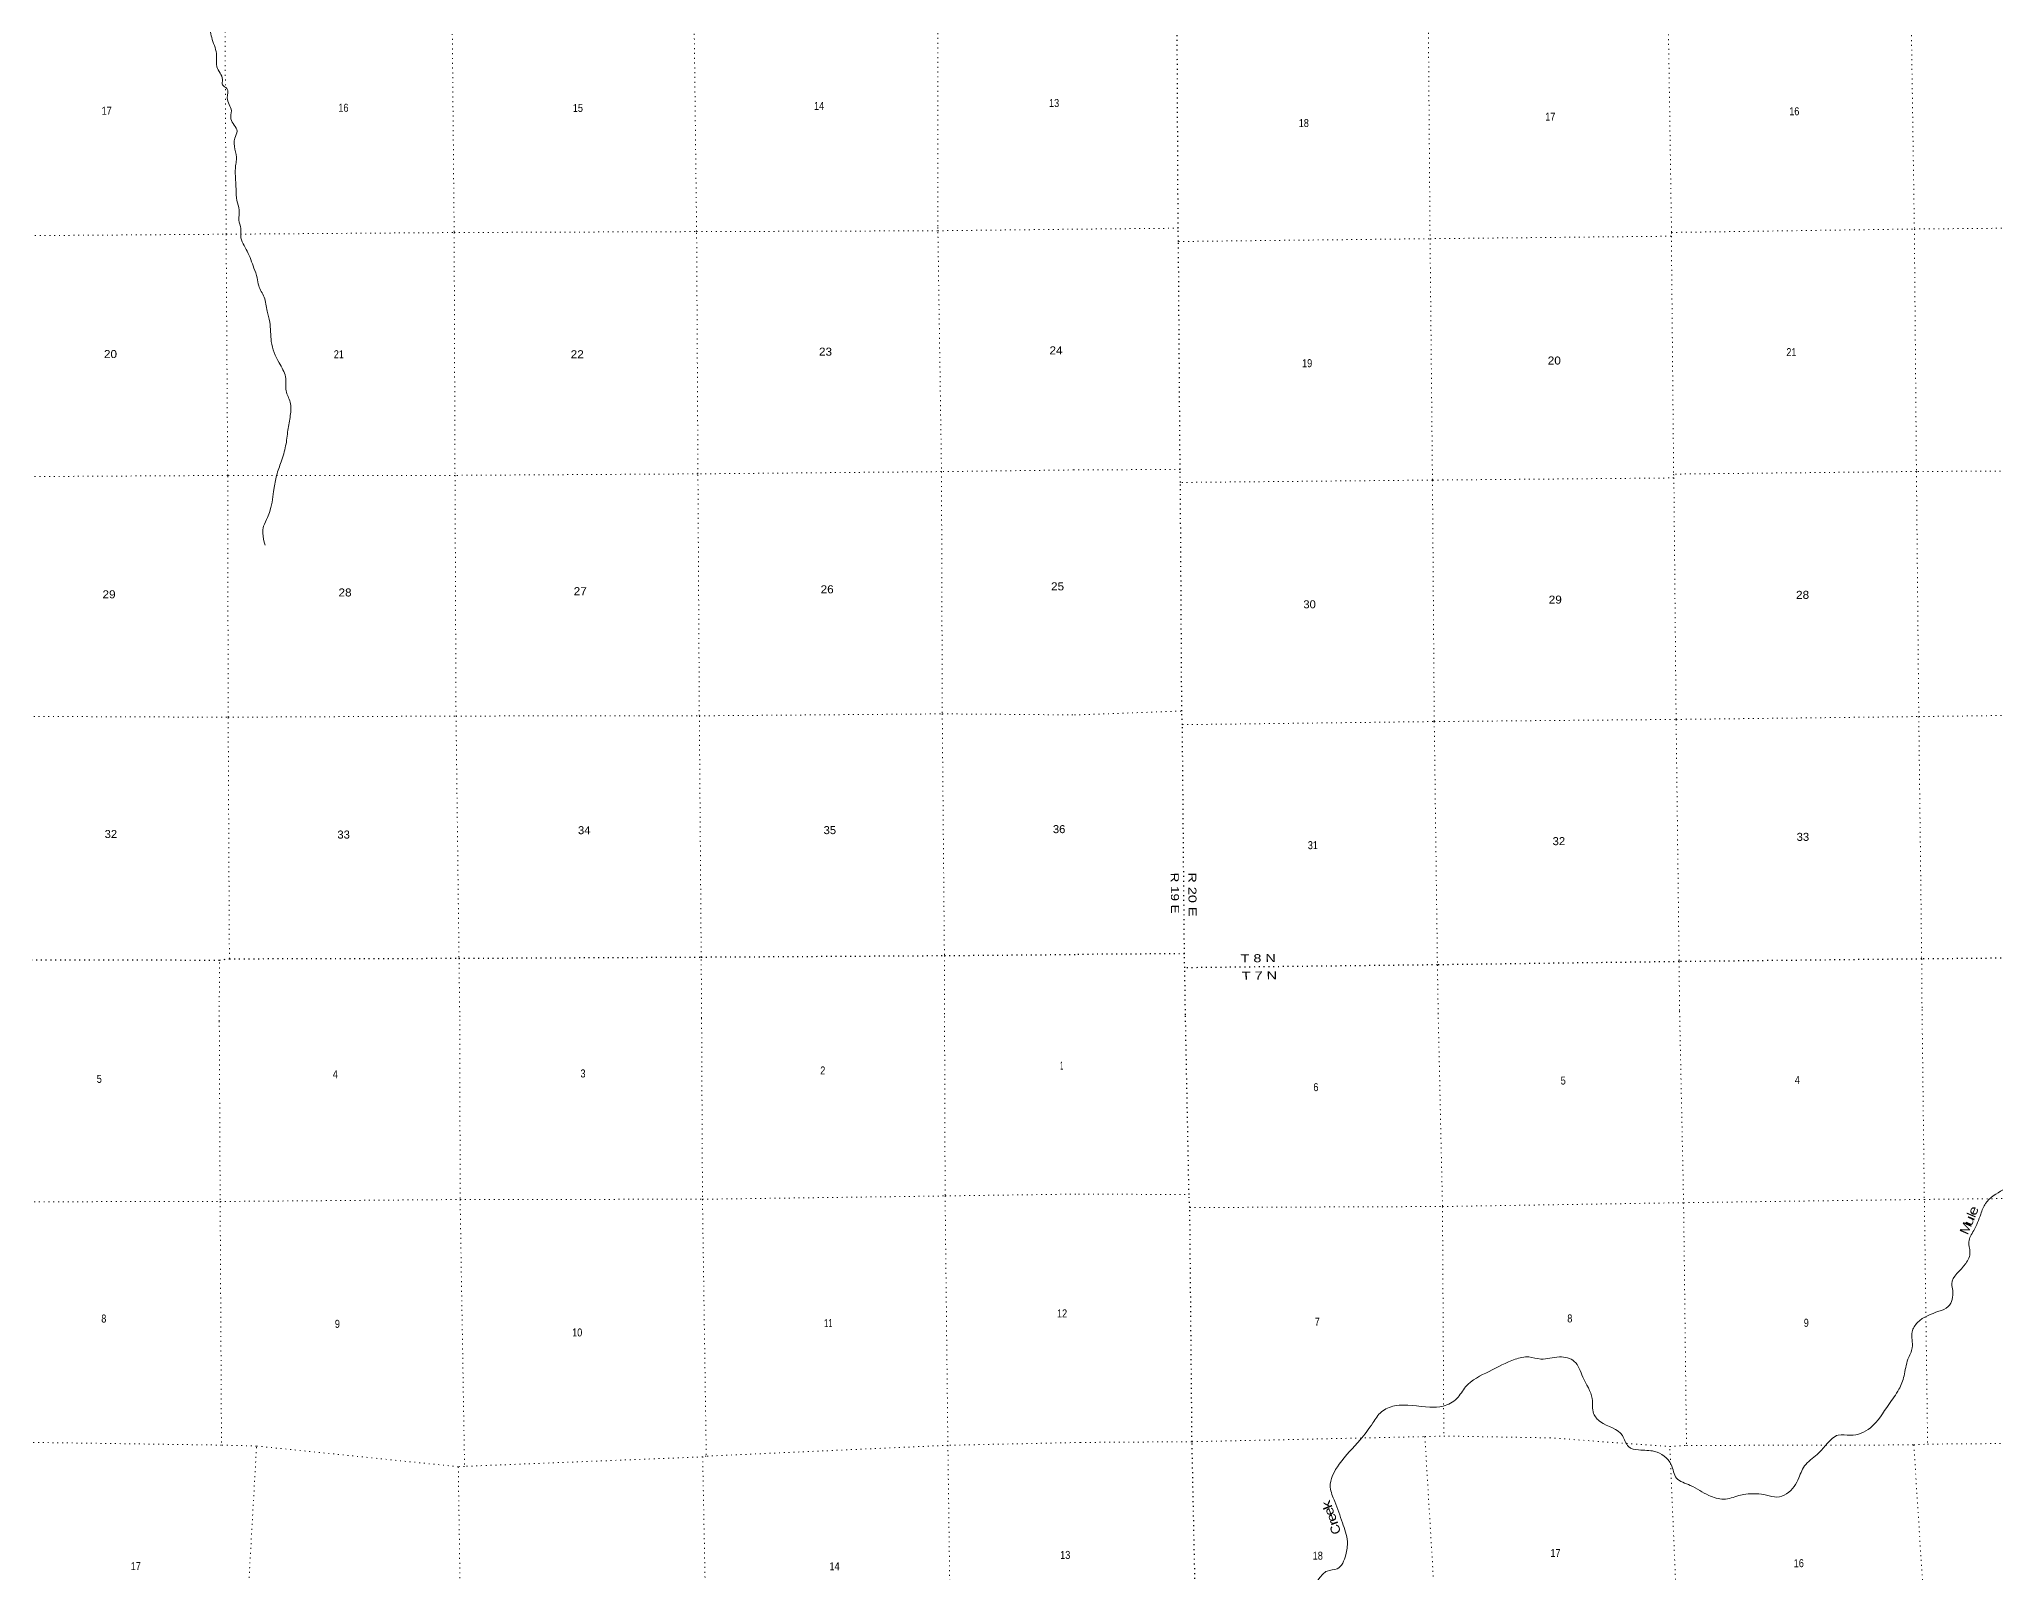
# Model space of a CAD drawing. Header units: feet. Extents: x -2 to 285336, y -549186 to -364975.
# Drawn here: x 136154 to 178940, y -515138 to -481607 of the extents above; entities that cross this region are included whole.
import ezdxf
from ezdxf.enums import TextEntityAlignment as Align

# ---------------------------------------------------------------- set-up
doc = ezdxf.new("R2010")
doc.units = ezdxf.units.FT
doc.header["$LTSCALE"] = 70
doc.linetypes.add('DOTTED', pattern=[1.5, 0.3, -1.2])
for name, color, linetype, lineweight in [('39', 7, 'Continuous', 13), ('41', 7, 'Continuous', 13), ('6', 7, 'DOTTED', 25), ('7', 7, 'DOTTED', 13)]:
    doc.layers.add(name, color=color, linetype=linetype, lineweight=lineweight)

msp = doc.modelspace()

# ---------------------------------------------------------------- linework, layer by layer
at = {"layer": '39'}
for points in [[(138365.72, -470436.99), (138249.4, -470571.41), (138053.92, -470775.84), (137972.74, -470943.19), (138014.41, -471143.7), (138142.56, -471353.56), (138194.07, -471525.87), (138174.94, -471658.58), (138110.44, -471908.15), (138134.43, -472165.04), (138134.09, -472394.01), (138142.09, -472663.08), (138153.43, -472839.73), (138326.05, -473083.37), (138324.41, -473408.75), (138316.8, -473742.22), (138356.98, -474015.05), (138489.63, -474289.14), (138579, -474416.96), (138510.3, -474642.46), (138485.74, -474857.56), (138577.46, -475031.56), (138546.92, -475252.73), (138573.88, -475367), (138698.2, -475600.99), (138649.04, -475750.01), (138666.51, -475940.67), (138771.64, -476024.18), (138847.38, -476212.36), (138861.02, -476429.17), (138771.86, -476604.62), (138695.29, -477127.44), (138674.17, -477537.33), (138696.11, -477790.22), (138812.75, -478074.48), (138896.81, -478300.76), (139032.45, -478434.23), (139110.23, -478626.42), (139131.71, -478815.04), (139221.34, -478979.01), (139308.03, -479289.62), (139392.32, -479548.04), (139353.33, -479713.04), (139436.03, -480027.7), (139551.23, -480390.31), (139640.78, -480817.39), (139759.28, -481081.55), (139853.32, -481297.7), (139940.03, -481612.33), (140035.09, -481969.07), (140038.88, -482212.06), (140161.52, -482492.26), (140166.39, -482608.71), (140259.41, -482686.29), (140266.93, -482889.09), (140357.44, -483173.56), (140346.69, -483352.4), (140483.3, -483618.42), (140434.2, -483775.48), (140467.78, -484245.18), (140450.63, -484373.86), (140446.29, -484604.87), (140460.44, -484889.96), (140480.31, -485134.83), (140530.08, -485343.31), (140521.63, -485562.3), (140565.2, -485748.73), (140562.34, -485907.42), (140703.49, -486245.72), (140850.88, -486612.08), (140922.8, -486826.4), (140956.2, -486996.85), (141072.61, -487248.98), (141143.17, -487553.7), (141197.17, -487792.27), (141230.43, -488217.79), (141400.68, -488686.4), (141541.57, -488988.54), (141553.86, -489295.74), (141642.1, -489544.07), (141646.24, -489835.27), (141594.33, -490157.04), (141544.58, -490500.88), (141446.61, -490845.12), (141346.3, -491145.19), (141148.01, -492064.65), (141063, -492258.15), (141043.99, -492406.93), (141094.14, -492667.62)], [(184102.85, -502768.06), (183708.59, -502916.79), (183369.08, -503063.77), (183159.33, -503012.8), (182864.08, -503151.45), (182641.45, -503309.75), (182387.3, -503588.94), (181886.67, -503736.93), (181526.82, -503849.84), (181405.33, -504083.94), (181192.5, -504195.91), (180970.75, -504505.07), (180658.69, -504869.1), (180298.55, -505275.69), (179994.78, -505679.9), (179940.48, -506038.28), (179901.25, -506217.55), (179702.84, -506385.75), (179096.82, -506763.72), (178711.88, -507063.85), (178610.51, -507293.8), (178455.53, -507654.83), (178348.22, -507902.91), (178373.68, -508124.01), (178280.51, -508378.04), (177976.97, -508822.48), (177995.94, -508967.19), (177899.3, -509315.78), (177694.47, -509419.66), (177228.65, -509663.98), (177109.01, -509869.91), (177111.03, -510215.86), (177017.85, -510467.88), (176931.36, -510832.5), (176820.29, -511124.87), (176598.65, -511454.13), (176196.82, -511965.57), (175760.74, -512129.25), (175492.86, -512126.92), (175244.25, -512319.59), (175070.17, -512515.8), (174781.64, -512769.06), (174630.27, -513059.66), (174530.69, -513251.38), (174153.4, -513481.06), (173925.57, -513440.26), (173470.28, -513419.01), (173316.04, -513446.83)], [(173316.04, -513446.83), (172989.56, -513526.65), (172664.83, -513446.24), (172256.71, -513225.55), (171959.71, -513066.52), (171837.13, -512767.59), (171476.96, -512482.23), (171128.36, -512452.25), (170908.4, -512379.22), (170774.07, -512138.7), (170292.95, -511834), (170144.89, -511655.92), (170112.76, -511328.25), (169908.62, -510858.87), (169721.31, -510514.09), (169396.49, -510417.58), (168989.93, -510464.41), (168729.85, -510417.78), (168428.05, -510469.98), (167857.62, -510735.08), (167346, -511070.21), (167154.16, -511326.87), (166853.03, -511493.72), (166565.15, -511515.66), (165793.62, -511488.36), (165504.36, -511618.92), (165318.47, -511859.46), (165038.68, -512231.34), (164582.59, -512763.24), (164386.15, -513267.34), (164484.64, -513578.49), (164652.52, -514046.1), (164759.65, -514455.75), (164725.1, -514747.63), (164535.54, -515050.55), (164318.3, -515098.19), (164140.03, -515264.25), (163913.72, -515482.92), (163371.32, -515719.69), (162967.91, -515961.6), (162565.71, -516064.72), (162292.89, -516249.49), (161537.26, -516875.81), (161381.31, -517071.91), (161195.26, -517286.3), (160886.37, -517503.48), (160163.53, -517880.17), (159943.6, -518157.13), (159681.41, -518438.39), (159318.17, -518659.93), (159075.27, -518796.24), (158962.32, -518858.75)]]:
    msp.add_spline(points, degree=3, dxfattribs=at)
at = {"layer": '6'}
msp.add_line((161197.06, -501602.94), (158847.18, -501617.9), dxfattribs=at)
for points in [[(161219.84, -502939.59), (161203.58, -501910.39), (161197.06, -501602.94), (161152.29, -496594.81), (161139.83, -496297.46), (161109.2, -491299.26), (161102.86, -491013.92), (161066.34, -486031.84), (161059.95, -485740.47), (161035.43, -480752.26), (161012.69, -480426.87), (160992.28, -475448.67), (160973.78, -475151.38), (160946.57, -470078.78)], [(127077.79, -501757.77), (129858.78, -501715.86), (134799.21, -501738.32), (135036.37, -501738.42), (140095.24, -501739.83), (140314.11, -501711.96), (145334.7, -501701.64), (150630.52, -501675.03), (155948.4, -501642.23), (158847.18, -501617.9)], [(190617.52, -501566.64), (187890.66, -501624.13), (182622.26, -501668.31), (177317.73, -501716.83), (172013.28, -501775.4), (166729.02, -501845.86), (161203.58, -501910.39)], [(161804.58, -548620.69), (161770.71, -544061.02), (161717.42, -538735.05), (161653.49, -533388.9), (161604.34, -528004.71), (161569.22, -522686.67), (161469.65, -517369.04), (161363.31, -512270.7), (161315.26, -507151.88), (161297.49, -506868.38), (161219.84, -502939.59)]]:
    msp.add_lwpolyline(points, dxfattribs=at)
at = {"layer": '7'}
for p, q in [((158738.13, -485762.51), (161059.95, -485740.47)), ((161102.86, -491013.92), (158774.33, -491025.34)), ((158792.1, -496381.26), (161139.83, -496297.46)), ((140093.42, -503077.4), (140095.24, -501739.83)), ((158883.21, -506856.58), (161297.49, -506868.38))]:
    msp.add_line(p, q, dxfattribs=at)
for points in [[(145098.18, -470178.81), (145167.59, -475273.7), (145180.04, -480549.82), (145228.74, -485835.68), (145247.45, -491143.88), (145269.85, -496405.86), (145334.7, -501701.64), (145352.37, -503044.92)], [(150639.55, -503011.03), (150630.52, -501675.03), (150589.95, -496401.15), (150559.31, -491111.13), (150530.64, -485815.06), (150467.94, -480539.35), (150417.06, -475229.4), (150395.85, -470130.1)], [(155719.75, -470095.24), (155736.69, -475160.43), (155805.34, -480426.05), (155805.19, -485722.38), (155885.12, -491062.19), (155901.73, -496358.36), (155948.4, -501642.23), (155951.82, -502975.76)], [(166383.99, -470063.26), (166457.71, -475418.84), (166526.24, -480629.75), (166567.68, -485969.54), (166620.67, -491246.91), (166659.62, -496526.42), (166729.02, -501845.86), (166745.7, -502900.36)], [(171658.66, -470049.17), (171721.08, -475250.09), (171712.29, -475404.92), (171774.25, -480549.57), (171769.14, -480662.16), (171847.38, -485832.8), (171844.03, -485915.23), (171894.39, -491116.25), (171899.1, -491200.63), (171948.09, -496480.05), (172013.28, -501775.4), (172024.1, -502861.65)], [(176951.38, -470030.9), (177011.4, -475183.6), (177078.55, -480472.91), (177157.73, -485758.1), (177202.88, -491059.66), (177254.51, -496417.44), (177317.73, -501716.83), (177325.65, -502821.56)], [(140314.11, -501711.96), (140287.56, -496431.94), (140277.05, -491145.77), (140242.51, -485871.84), (140216.07, -480605.88), (140044.74, -475316.99), (140035.63, -470221.61)], [(126990.75, -485938.11), (129839.96, -485947.62), (134908.59, -485910.8), (140242.51, -485871.84), (145228.74, -485835.68), (150530.64, -485815.06), (155802.4, -485796.68), (158738.13, -485762.51)], [(161066.34, -486031.84), (166567.68, -485969.54), (171844.03, -485915.23)], [(171847.38, -485832.8), (177157.73, -485758.1), (182460.27, -485711.6)], [(158774.33, -491025.34), (155885.12, -491062.19), (150559.31, -491111.13), (145247.45, -491143.88), (140277.05, -491145.77), (134929, -491176.81), (129914.62, -491211.18), (127019.72, -491202.81)], [(190529.82, -490941.61), (187792.6, -491055.24), (182505.58, -491033.26), (177202.88, -491059.66), (171894.39, -491116.25)], [(171899.1, -491200.63), (166620.67, -491246.91), (161109.2, -491299.26)], [(161152.29, -496594.81), (166659.62, -496526.42), (171948.09, -496480.05), (177254.51, -496417.44), (182564.93, -496350.78), (187849.61, -496332.58), (190573.54, -496239)], [(127048.72, -496474.39), (129888.65, -496455.47), (134987.37, -496410.38), (140287.56, -496431.94), (145269.85, -496405.86), (150589.95, -496401.15), (155901.73, -496358.36), (158792.1, -496381.26)], [(140093.42, -503077.4), (140111.91, -507020.06), (140141.66, -512345.25)], [(145352.37, -503044.92), (145359.11, -506975.98), (145456.19, -512809.62)], [(150639.55, -503011.03), (150658.71, -506969.97), (150741.31, -512586.53)], [(155951.82, -502975.76), (155964.23, -506897.62), (156024.39, -512349.39), (156096.28, -517604.12), (156198.44, -522907.03), (156322.7, -528185.77), (156388.68, -533433.57), (156440.55, -538825.96), (156452.14, -544131.09), (156476.04, -548657.33)], [(166745.7, -502900.36), (166839.59, -507128.97), (166868.93, -512147.34)], [(172024.1, -502861.65), (172111.82, -507045.3), (172175.07, -512353.1)], [(177325.65, -502821.56), (177376.31, -507018), (177447.61, -512323.74)], [(127107.79, -507208.43), (129951.54, -507059.21), (134888.8, -507025.89), (140111.91, -507020.06), (145359.11, -506975.98), (150658.71, -506969.97), (155964.23, -506897.62), (158883.21, -506856.58)], [(161315.26, -507151.88), (166839.59, -507128.97), (172111.82, -507045.3), (177374.04, -506973.76), (182674.62, -506918.07), (187957.13, -506870.54), (190660.95, -506828.4)], [(158920.56, -512287.13), (161363.31, -512270.7), (166454.12, -512160.02), (166868.93, -512147.34), (169187.3, -512186.97), (171810.68, -512377.53), (172175.07, -512353.1), (177145.61, -512341.74), (177447.61, -512323.74), (182557.09, -512284.09), (182726.13, -512282.27), (187933.7, -512213.57), (188018.53, -512206.51), (190705.04, -512172.49)], [(158920.56, -512287.13), (156024.39, -512349.39), (150741.31, -512586.53), (150662.84, -512602.79), (145456.19, -512809.62), (145319.34, -512817.97), (140908.56, -512365.62), (140141.66, -512345.25), (135618.86, -512281.14), (134928.47, -512276.67), (129969.09, -512316.08), (127136.49, -512426.5)], [(140558.81, -548759.48), (140525.23, -544183.33), (140515.54, -538817.89), (140448.84, -533534.95), (140617.18, -528227.46), (140593.71, -523036.95), (140608.14, -517655.37), (140908.56, -512365.62)], [(166454.12, -512160.02), (166748.59, -517056.02), (166787.05, -522601.33), (166921.68, -528059.54), (166896.69, -533381.16), (167090.52, -534203.44), (166871.54, -536019.14), (166885.07, -538678.19), (166952.67, -544040.27), (167020.84, -548583.63)], [(172335.41, -548544.66), (172276.02, -544018.04), (172175.47, -538602.45), (172209.11, -533345.6), (172488.61, -528088.66), (172259.55, -522669.26), (172025.24, -517384.67), (171810.68, -512377.53)], [(177145.61, -512341.74), (177473.68, -517470.86), (177583.14, -522758.25), (177831.96, -528113.15), (177538.91, -533315.97), (177498.11, -538534.47), (177559.4, -543973.73), (177586.31, -548504.98)], [(145319.34, -512817.97), (145397.38, -518137.02), (145517.63, -523423.8), (145656, -528712.56), (145736.92, -534004.16), (145758.87, -538860.27), (145775.41, -541334.06)], [(151092.89, -540065.16), (150935.66, -538838.46), (151051.78, -536267.04), (151053.17, -533695.87), (150995.36, -528429.05), (150895.93, -523526.18), (150764.94, -517865.5), (150662.84, -512602.79)]]:
    msp.add_lwpolyline(points, dxfattribs=at)

# ---------------------------------------------------------------- texts
at = {"layer": '41'}
for s, rotation, width, p in [('u', 66.767, 1.45, (178445.61, -507475.22)), ('e', 67.08, 1.3, (178534.13, -507256.85)), ('M', 66.602, 1.15, (178373.25, -507643.52)), ('k', 111.865, 1.4, (164405.66, -513618.77)), ('e', 109.694, 1.2, (164453.23, -513765.4)), ('e', 109.694, 1.2, (164505.75, -513901.74)), ('r', 109.804, 1.35, (164544.7, -514009.65)), ('C', 109.804, 1.1, (164590.99, -514155.79))]:
    msp.add_text(s, height=200, rotation=rotation, dxfattribs=dict(at, width=width)).set_placement(p, align=Align.CENTER)
msp.add_text('l', height=200, rotation=66.768, dxfattribs=at).set_placement((178495.95, -507356.47), align=Align.CENTER)
at = {"layer": '6'}
for s, rotation, width, p in [('R 19 E', 270.512, 1.25, (160897.7, -499832.43)), ('R 20 E', 270.512, 1.35, (161281.17, -499824.83)), ('T 8 N', 0.669, 1.35, (162425.14, -501792.15)), ('T 7 N', 0.669, 1.35, (162451.4, -502170.84))]:
    msp.add_text(s, height=175, rotation=rotation, dxfattribs=dict(at, width=width)).set_placement(p)
at = {"layer": '7'}
for s, width, p in [('16', 0.85, (142696.94, -483194.5)), ('15', 0.85, (147823.78, -483198.84)), ('14', 0.85, (153097.88, -483153.25)), ('13', 0.85, (158237, -483091.15)), ('17', 0.85, (137519.28, -483260.88)), ('18', 0.85, (163696.75, -483528.82)), ('17', 0.85, (169085.98, -483390.15)), ('16', 0.85, (174421.48, -483271.65)), ('20', 1.1, (137570.86, -488579.62)), ('21', 0.85, (142596.97, -488583.84)), ('22', 1.1, (147776.97, -488583.64)), ('23', 1.1, (153205.51, -488527.02)), ('24', 1.1, (158246.04, -488499.18)), ('19', 0.85, (163769.96, -488778.75)), ('20', 1.1, (169141.58, -488720.81)), ('21', 0.85, (174358.07, -488537.6)), ('29', 1.1, (137539.17, -493832.45)), ('28', 1.1, (142699.79, -493792.13)), ('27', 1.1, (147843.27, -493764.09)), ('26', 1.1, (153241.48, -493722.6)), ('25', 1.1, (158279.78, -493658.43)), ('28', 1.1, (174570.83, -493843.88)), ('30', 1.05, (163796.96, -494050.5)), ('29', 1.1, (169162.8, -493947.82)), ('34', 1.05, (147936.76, -498989.04)), ('35', 1.05, (153306.72, -498987.49)), ('36', 1.05, (158320.07, -498966.25)), ('32', 1.05, (137585.69, -499072.8)), ('33', 1.05, (142675.52, -499084.62)), ('31', 0.85, (163895.05, -499316.4)), ('32', 1.05, (169247.83, -499228.81)), ('33', 1.05, (174583.65, -499135)), ('1', 0.4, (158480.2, -504134.37)), ('5', 0.85, (137414.01, -504425.52)), ('4', 0.85, (142574.2, -504325.94)), ('3', 0.85, (147991.02, -504307.48)), ('2', 0.85, (153233.18, -504241.75)), ('6', 0.85, (164016.89, -504606.83)), ('5', 0.85, (169424.29, -504462.65)), ('4', 0.85, (174543.93, -504449.65)), ('8', 0.85, (137513.03, -509665.44)), ('12', 0.85, (158411.2, -509553.08)), ('7', 0.85, (164046.35, -509733.44)), ('8', 0.85, (169568.27, -509663.18)), ('9', 0.85, (142620.31, -509781.46)), ('10', 0.85, (147809.18, -509969.87)), ('11', 0.65, (153317.99, -509765.3)), ('9', 0.85, (174739.02, -509758.57)), ('13', 0.85, (158480.2, -514833.74)), ('18', 0.85, (164002.37, -514850.03)), ('17', 0.85, (169200.1, -514791.65)), ('17', 0.85, (138156.4, -515079.16)), ('14', 0.85, (153436.94, -515080.37)), ('16', 0.85, (174520.19, -515014.24))]:
    msp.add_text(s, height=175, dxfattribs=dict(at, width=width)).set_placement(p)

doc.saveas('drawing.dxf')
